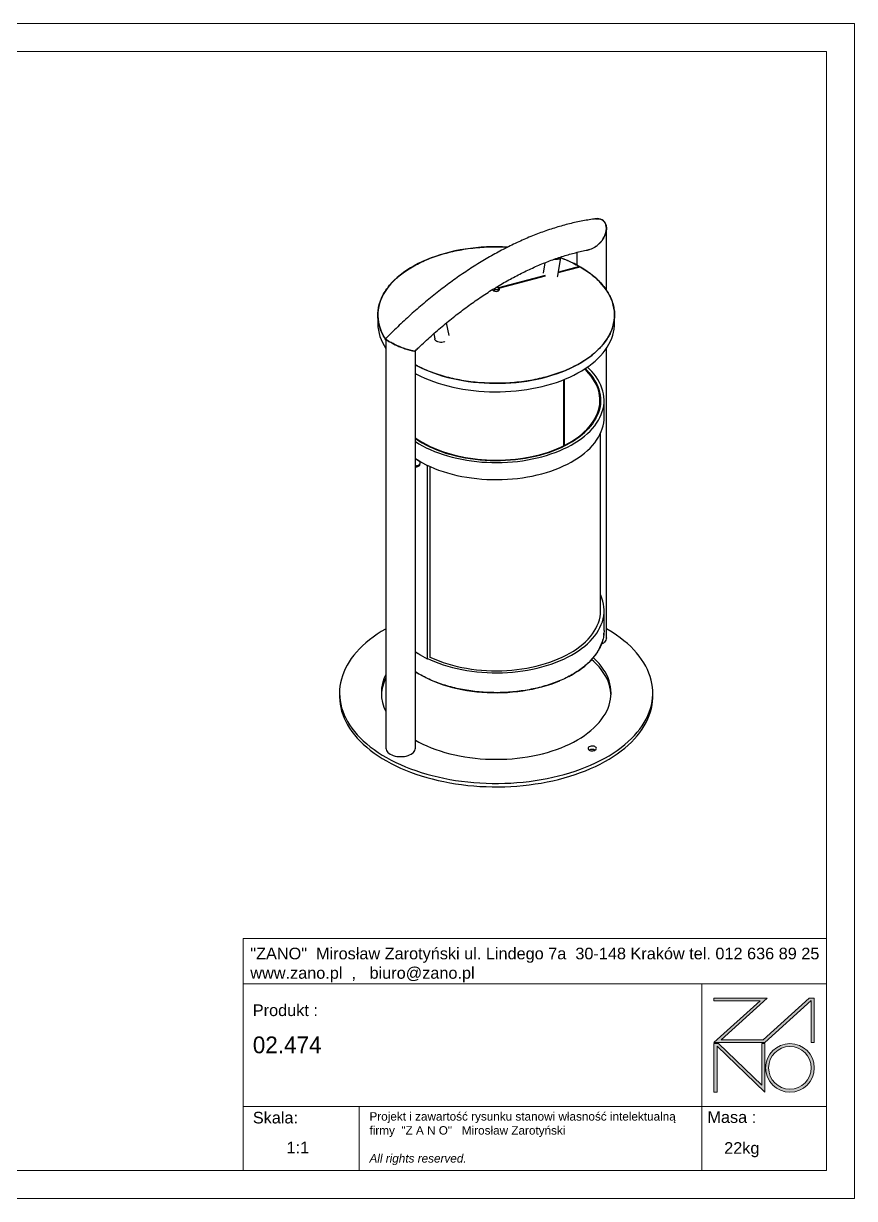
# Model space of a CAD drawing. Header units: millimetres. Extents: x -4332 to 1608, y -2326 to 1874.
# Drawn here: x -1362 to 1608, y -2326 to 1874 of the extents above; entities that cross this region are included whole.
import ezdxf

# ---------------------------------------------------------------- set-up
doc = ezdxf.new("R2010")
doc.units = ezdxf.units.MM
doc.layers.add('tabelka', color=155, linetype='Continuous')

# ---------------------------------------------------------------- blocks, each defined once
blk = doc.blocks.new('zano')
at = {"layer": 'Defpoints', "lineweight": 5}
for points in [[(6270.2, 3716.2), (6270.2, 3707.4), (6434.8, 3707.4), (6270.2, 3558.4), (6452.4, 3558.4), (6617.9, 3708.2), (6617.9, 3558.4), (6628.6, 3558.4), (6628.6, 3716.2), (6610.7, 3716.2), (6446.1, 3567.2), (6295.4, 3567.2), (6459.9, 3716.2), (6270.2, 3716.2), (6270.2, 3707.4)], [(6270.2, 3554.4), (6286.2, 3554.4), (6441.7, 3405.6), (6441.7, 3554.4), (6452.4, 3554.4), (6452.4, 3380.5), (6281, 3544.6), (6281, 3380.5), (6270.2, 3380.5)]]:
    blk.add_hatch(color=251, dxfattribs=at).paths.add_polyline_path(points)
h = blk.add_hatch(color=251, dxfattribs=at)
h.paths.add_polyline_path([(6454.7, 3467.4, 1), (6628.6, 3467.4, 1)])
h.paths.add_polyline_path([(6617.9, 3467.4, -1), (6465.4, 3467.4, -1)], flags=16)
at = {"layer": 'Defpoints', "color": 251, "lineweight": 5}
blk.add_lwpolyline([(6434.8, 3707.4), (6270.2, 3558.4), (6452.4, 3558.4), (6617.9, 3708.2), (6617.9, 3558.4), (6628.6, 3558.4), (6628.6, 3716.2), (6610.7, 3716.2), (6446.1, 3567.2), (6295.4, 3567.2), (6459.9, 3716.2), (6270.2, 3716.2), (6270.2, 3707.4), (6432.1, 3707.4)], dxfattribs=at)
for points in [[(6270.2, 3716.2), (6270.2, 3707.4), (6434.8, 3707.4), (6270.2, 3558.4), (6452.4, 3558.4), (6617.9, 3708.2), (6617.9, 3558.4), (6628.6, 3558.4), (6628.6, 3716.2), (6610.7, 3716.2), (6446.1, 3567.2), (6295.4, 3567.2), (6459.9, 3716.2), (6270.2, 3716.2), (6270.2, 3707.4)], [(6270.2, 3554.4), (6286.2, 3554.4), (6441.7, 3405.6), (6441.7, 3554.4), (6452.4, 3554.4), (6452.4, 3380.5), (6281, 3544.6), (6281, 3380.5), (6270.2, 3380.5)]]:
    blk.add_lwpolyline(points, close=True, dxfattribs=at)
for radius in [87, 76.3]:
    blk.add_circle((6541.7, 3467.4), radius, dxfattribs=at)
blk = doc.blocks.new('TABELA')
at = {"layer": 'tabelka', "lineweight": 5}
for p, q in [((4587.4, 3929.4), (6672.4, 3929.4)), ((4587.4, 3767.6), (4587.4, 3929.4)), ((4587.4, 3929.4), (6672.4, 3929.4)), ((6226.5, 3767.6), (6226.5, 3329)), ((4587.4, 3329), (6672.4, 3329)), ((5001.6, 3329), (5001.6, 3100.4)), ((6226.5, 3329), (6226.5, 3100.4))]:
    blk.add_line(p, q, dxfattribs=at)
blk.add_lwpolyline([(4587.4, 3767.6), (6672.4, 3767.6), (6672.4, 3100.4), (4587.4, 3100.4)], close=True, dxfattribs=at)
blk.add_blockref('zano', (0, 0))
at = {"layer": 'tabelka', "lineweight": 5, "attachment_point": 1}
for s, insert, char_height, width in [('{\\fArial|b0|i0|c238|p34;"ZANO"  Mirosław Zarotyński ul. Lindego 7a  30-148 Kraków tel. 012 636 89 25\\Pwww.zano.pl  ,   biuro@zano.pl}', (4613, 3896.9), 41.595, 2040.38), ('{\\fArial|b0|i0|c238|p34;Produkt : }', (4622, 3694.1), 41.595, 265.273), ('{\\fCentury Gothic|b0|i0|c238|p34;02.474}', (4622, 3579.5), 60, 713.135), ('{\\fArial|b0|i0|c238|p34;Skala: }', (4622, 3310.3), 41.595, 191.675), ('{\\fArial|b0|i0|c238|p34;Masa :}', (6246.7, 3312.2), 41.595, 200.457), ('{\\fArial|b0|i0|c238|p34;1:1}', (4742.5, 3203.5), 41.595, 42.482), ('{\\fArial|b0|i0|c238|p34;22kg}', (6306.7, 3201.8), 41.595, 42.482)]:
    blk.add_mtext(s, dxfattribs=dict(at, insert=insert, char_height=char_height, width=width))
at = {"layer": 'tabelka', "color": 1, "lineweight": 5, "insert": (5038.9, 3308.9), "char_height": 30, "width": 1186.12, "attachment_point": 1}
blk.add_mtext('{\\fArial|b0|i0|c0|p34;Projekt i zawartość rysunku stanowi własność intelektualną firmy \\fArial|b0|i0|c238|p34; "Z A N O"   Mirosław Zarotyński\\fArial|b0|i1|c238|p34;\\P\\PAll rights reserved.}', dxfattribs=at)
blk = doc.blocks.new('izometria')
for p, q in [((721, 921), (721, 1142.1)), ((615.5, 1056.1), (615.5, 1010.8)), ((501, 1019.2), (494.8, 982.4)), ((546.8, 972.2), (558, 1038.2)), ((501.8, 973.1), (334.8, 929.2)), ((336.5, 928.2), (503.6, 972.1)), ((501.5, 971.1), (501.1, 971.4)), ((548.8, 983.9), (626.9, 1004.4)), ((625.1, 1005.4), (549.1, 985.5)), ((651, 989.2), (651, 989.2)), ((652.6, 988.1), (652.6, 988.1)), ((334.8, 929.2), (333.3, 921.4)), ((336.5, 928.2), (334.7, 920.5)), ((335, 921.8), (333.3, 921.4)), ((336.1, 919), (334.7, 920.5)), ((-96.1, 832.1), (-96.1, 801.8)), ((158.8, 759.6), (149.4, 804.2)), ((749.9, 801.8), (749.9, 832.2)), ((103.5, 765), (107.2, 747.4)), ((-67.2, 748), (-67.2, -716)), ((38.3, -716), (38.3, 704.4)), ((721, -321.9), (721, 713)), ((569.1, 365.4), (569.1, 601.6)), ((569.9, 601.9), (569.9, 365.8)), ((570.1, 602), (570.1, 365.9)), ((712.6, 466.5), (712.6, 527.5)), ((700.1, -224), (700.1, 410.4)), ((50.6, 311.1), (38.3, 318.2)), ((38.3, 318.2), (80.6, 293.8)), ((48.9, 295.9), (50.6, 296.9)), ((48.9, 295.9), (48.9, 291.8)), ((50.6, 292.8), (50.6, 296.9)), ((55.8, 299.9), (55.8, 304)), ((80.6, 293.8), (81.8, 294.6)), ((48.9, 291.8), (50.6, 292.8)), ((80.6, 293.8), (80.6, -397)), ((89.4, 291.1), (89.4, -391.6)), ((712.6, -295.1), (712.6, -224)), ((711.2, -313.7), (712.2, -305.3)), ((38.3, -372.6), (80.6, -397)), ((80.6, -397), (81.8, -396.2)), ((-233, -518.9), (-233, -531.1)), ((886.8, -531.1), (886.8, -518.9))]:
    blk.add_line(p, q)
at = {"flags": 128}
for points in [[(368.4, 1075.3), (349.7, 1076.1), (330.5, 1076.4), (311.3, 1076.3), (292.1, 1075.6), (272.9, 1074.5), (253.9, 1072.8), (235, 1070.6), (216.4, 1068), (197.9, 1064.8), (179.7, 1061.2), (161.8, 1057.1), (144.3, 1052.5), (127.1, 1047.5), (110.4, 1042), (94.1, 1036.1), (78.3, 1029.8), (63, 1023.1), (48.2, 1016), (34, 1008.5), (20.4, 1000.6), (7.5, 992.4), (-4.8, 983.8), (-16.4, 974.9), (-27.3, 965.8), (-37.4, 956.4), (-46.8, 946.7), (-55.4, 936.7), (-63.3, 926.6), (-70.3, 916.3), (-76.5, 905.7), (-81.9, 895.1), (-86.4, 884.3), (-90.1, 873.4), (-92.9, 862.4), (-94.8, 851.3), (-95.9, 840.2), (-96.1, 829.1), (-95.4, 818), (-93.8, 807), (-91.4, 795.9), (-88.1, 785), (-84, 774.2), (-79, 763.4), (-73.1, 752.9), (-67.2, 743.5)], [(558, 1039.6), (557.9, 1037.6), (556.8, 1035.6), (554.9, 1033.9), (552.2, 1032.4), (548.8, 1031.3), (544.9, 1030.6), (540.5, 1030.3), (535.8, 1030.4), (532.4, 1030.7)], [(38.3, 653.7), (41.9, 651.8), (56.4, 644.5), (71.5, 637.6), (87.1, 631.1), (103.1, 625), (119.7, 619.3), (136.7, 614.1), (154.1, 609.4), (171.8, 605.1), (189.9, 601.2), (208.2, 597.9), (226.8, 595), (245.6, 592.6), (264.5, 590.7), (283.6, 589.3), (302.8, 588.4), (322, 588.1), (341.3, 588.2), (360.5, 588.8), (379.6, 590), (398.7, 591.6), (417.5, 593.7), (436.2, 596.3), (454.7, 599.5), (472.9, 603.1), (490.8, 607.1), (508.4, 611.7), (525.6, 616.7), (542.3, 622.1), (558.7, 628), (574.5, 634.3), (589.9, 641), (604.6, 648.1), (618.9, 655.5), (632.5, 663.4), (645.5, 671.6), (657.8, 680.1), (669.4, 689), (680.4, 698.1), (690.6, 707.5), (700, 717.2), (708.7, 727.1), (716.6, 737.2), (723.7, 747.6), (729.9, 758.1), (735.3, 768.7), (739.9, 779.5), (743.7, 790.4), (746.5, 801.4), (748.5, 812.4), (749.6, 823.5), (749.9, 834.6), (749.3, 845.7), (747.8, 856.8), (745.4, 867.8), (742.2, 878.8), (738.1, 889.6), (733.1, 900.4), (727.3, 911), (720.7, 921.4), (713.3, 931.6), (705.1, 941.7), (696, 951.5), (686.3, 961.1), (675.8, 970.4), (664.5, 979.4), (652.6, 988.1)], [(314.5, 923.8), (314.5, 923.5), (315.5, 920.8), (318.1, 918.6), (322, 917.1), (326.6, 916.5), (331.2, 916.9), (335.2, 918.4), (338.1, 920.5), (339.3, 923.1), (338.8, 925.8), (336.5, 928.2), (336.5, 928.2)], [(38.3, 623.2), (41.9, 621.3), (56.4, 614), (71.5, 607.1), (87.1, 600.6), (103.1, 594.5), (119.7, 588.9), (136.7, 583.6), (154.1, 578.9), (171.8, 574.6), (189.9, 570.7), (208.2, 567.4), (226.8, 564.5), (245.6, 562.1), (264.5, 560.2), (283.6, 558.8), (302.8, 558), (322, 557.6), (341.3, 557.7), (360.5, 558.3), (379.6, 559.5), (398.7, 561.1), (417.5, 563.2), (436.2, 565.9), (454.7, 569), (472.9, 572.6), (490.8, 576.6), (508.4, 581.2), (525.6, 586.2), (542.3, 591.6), (558.7, 597.5), (574.5, 603.8), (589.9, 610.5), (604.6, 617.6), (618.9, 625.1), (632.5, 632.9), (645.5, 641.1), (657.8, 649.6), (669.4, 658.5), (680.4, 667.6), (690.6, 677), (700, 686.7), (708.7, 696.6), (716.6, 706.8), (723.7, 717.1), (729.9, 727.6), (735.3, 738.3), (739.9, 749), (743.7, 759.9), (746.5, 770.9), (748.5, 782), (749.6, 793.1), (749.9, 801.8)], [(143.2, 737), (141.7, 736.4), (137, 735.1), (132.2, 734.4), (127.4, 734.3), (122.8, 734.8), (118.5, 736), (114.8, 737.7), (111.7, 739.9), (109.3, 742.6), (107.7, 745.7), (107.2, 747.4)], [(38.3, 379.8), (50.2, 372.3), (63.3, 364.9), (77, 357.9), (91.3, 351.2), (106, 344.9), (121.3, 339.1), (137.1, 333.7), (153.2, 328.7), (169.8, 324.1), (186.7, 320), (204, 316.4), (221.5, 313.3), (239.2, 310.6), (257.2, 308.5), (275.3, 306.8), (293.5, 305.7), (311.8, 305), (330.2, 304.8), (348.5, 305.2), (366.8, 306), (385, 307.4), (403, 309.2), (420.9, 311.5), (438.6, 314.4), (456, 317.7), (473.1, 321.4), (489.9, 325.7), (506.4, 330.4), (522.4, 335.5), (538, 341.1), (553.1, 347.1), (567.7, 353.5), (581.7, 360.3), (595.2, 367.5), (608.1, 375.1), (620.3, 383), (631.9, 391.2), (642.7, 399.7), (652.9, 408.5), (662.3, 417.6), (671, 426.9), (678.9, 436.5), (686, 446.2), (692.3, 456.2), (697.7, 466.3), (702.3, 476.5), (706.1, 486.9), (709, 497.3), (711.1, 507.9), (712.3, 518.4), (712.6, 529), (712, 539.6), (710.6, 550.1), (708.3, 560.6), (705.1, 571.1), (701.1, 581.4), (696.2, 591.6), (690.5, 601.7), (684, 611.6), (676.7, 621.3), (668.6, 630.8), (659.7, 640), (653.1, 646.3)], [(644.6, 640.5), (649.8, 635.5), (658.5, 626.4), (666.5, 616.9), (673.6, 607.3), (679.9, 597.5), (685.4, 587.5), (690, 577.3), (693.8, 567.1), (696.7, 556.7), (698.7, 546.3), (699.9, 535.8), (700.1, 525.4), (699.5, 514.9), (698, 504.4), (695.6, 494), (692.4, 483.7), (688.3, 473.5), (683.3, 463.4), (677.5, 453.5), (670.8, 443.8), (663.4, 434.2), (655.1, 424.9), (646.1, 415.8), (636.3, 406.9), (625.8, 398.4), (614.5, 390.2), (602.6, 382.2), (590.1, 374.7), (576.9, 367.5), (563.1, 360.6), (548.8, 354.2), (533.9, 348.2), (518.6, 342.6), (502.7, 337.4), (486.5, 332.7), (469.9, 328.5), (453, 324.7), (435.8, 321.4), (418.3, 318.6), (400.6, 316.2), (382.7, 314.4), (364.7, 313.1), (346.6, 312.3), (328.4, 312), (310.2, 312.2), (292.1, 312.9), (274.1, 314.2), (256.2, 315.9), (238.4, 318.1), (220.9, 320.9), (203.6, 324.1), (186.6, 327.8), (170, 332), (153.7, 336.6), (137.8, 341.7), (122.4, 347.2), (107.5, 353.2), (93, 359.5), (79.2, 366.3), (65.9, 373.5), (53.2, 381), (41.2, 388.8), (38.3, 390.8)], [(38.3, 390.8), (50.1, 382.9), (62.6, 375.3), (75.8, 368.1), (89.5, 361.2), (103.8, 354.7), (118.6, 348.7), (133.9, 343), (149.7, 337.8), (165.9, 333.1), (182.5, 328.8), (199.4, 325), (216.6, 321.6), (234.1, 318.8), (251.8, 316.4), (269.7, 314.5), (287.7, 313.2), (305.8, 312.3), (324, 312), (342.1, 312.2), (360.3, 312.9), (378.3, 314.1), (396.2, 315.8), (414, 318), (431.6, 320.7), (448.9, 323.8), (465.9, 327.5), (482.6, 331.6), (498.9, 336.3), (514.8, 341.3), (530.3, 346.8), (545.3, 352.7), (559.8, 359.1), (573.7, 365.8), (587, 372.9), (599.7, 380.4), (611.8, 388.3), (623.2, 396.4), (633.9, 404.9), (643.9, 413.7), (653.1, 422.7), (661.5, 432), (669.2, 441.5), (676, 451.2), (682, 461.1), (687.2, 471.2), (691.5, 481.4), (695, 491.7), (697.5, 502.1), (699.2, 512.5), (700.1, 523), (700, 533.5), (699, 544), (697.2, 554.4), (694.5, 564.8), (690.9, 575), (686.5, 585.2), (681.2, 595.2), (675.1, 605.1), (668.1, 614.8), (660.3, 624.3), (651.8, 633.5), (644.6, 640.5)], [(38.3, 393.1), (40.2, 391.8), (52, 383.9), (64.4, 376.3), (77.4, 369.1), (91.1, 362.3), (105.3, 355.9), (120, 349.9), (135.2, 344.3), (150.9, 339.1), (167, 334.4), (183.4, 330.1), (200.3, 326.3), (217.4, 323), (234.7, 320.2), (252.3, 317.8), (270.1, 316), (288, 314.6), (306, 313.8), (324, 313.4), (342, 313.6), (360, 314.3), (378, 315.5), (395.8, 317.2), (413.4, 319.4), (430.9, 322), (448.1, 325.2), (465, 328.8), (481.6, 333), (497.8, 337.5), (513.6, 342.6), (528.9, 348), (543.8, 353.9), (558.2, 360.2), (572, 366.9), (585.3, 374), (597.9, 381.4), (609.9, 389.2), (621.2, 397.3), (631.8, 405.7), (641.7, 414.5), (650.9, 423.4), (659.3, 432.7), (666.9, 442.1), (673.7, 451.8), (679.6, 461.6), (684.8, 471.6), (689.1, 481.7), (692.5, 491.9), (695.1, 502.2), (696.8, 512.6), (697.6, 523), (697.5, 533.4), (696.6, 543.8), (694.7, 554.2), (692.1, 564.5), (688.5, 574.7), (684.1, 584.8), (678.8, 594.8), (672.7, 604.6), (665.8, 614.2), (658.1, 623.6), (649.6, 632.8), (642.9, 639.4)], [(38.3, 318.8), (50.2, 311.4), (63.3, 304), (77, 296.9), (91.3, 290.2), (106, 284), (121.3, 278.1), (137.1, 272.7), (153.2, 267.7), (169.8, 263.2), (186.7, 259.1), (204, 255.5), (221.5, 252.3), (239.2, 249.7), (257.2, 247.5), (275.3, 245.9), (293.5, 244.7), (311.8, 244), (330.2, 243.9), (348.5, 244.2), (366.8, 245.1), (385, 246.4), (403, 248.2), (420.9, 250.6), (438.6, 253.4), (456, 256.7), (473.1, 260.5), (489.9, 264.7), (506.4, 269.4), (522.4, 274.6), (538, 280.2), (553.1, 286.2), (567.7, 292.6), (581.7, 299.4), (595.2, 306.6), (608.1, 314.1), (620.3, 322), (631.9, 330.2), (642.7, 338.7), (652.9, 347.5), (662.3, 356.6), (671, 366), (678.9, 375.5), (686, 385.3), (692.3, 395.2), (697.7, 405.3), (702.3, 415.6), (706.1, 425.9), (709, 436.4), (711.1, 446.9), (712.3, 457.5), (712.6, 466.5)], [(81.8, -395.9), (91.8, -400.5), (106.6, -406.7), (121.9, -412.6), (137.7, -418), (153.9, -422.9), (170.4, -427.5), (187.4, -431.5), (204.6, -435.1), (222.1, -438.2), (239.9, -440.9), (257.9, -443), (276, -444.7), (294.2, -445.8), (312.5, -446.5), (330.9, -446.6), (349.2, -446.2), (367.5, -445.4), (385.7, -444), (403.7, -442.1), (421.6, -439.8), (439.3, -436.9), (456.7, -433.6), (473.8, -429.8), (490.6, -425.6), (507, -420.8), (523, -415.7), (538.6, -410.1), (553.7, -404.1), (568.2, -397.6), (582.3, -390.8), (595.7, -383.6), (608.6, -376.1), (620.8, -368.2), (632.3, -359.9), (643.2, -351.4), (653.3, -342.6), (662.7, -333.5), (671.3, -324.1), (679.2, -314.6), (686.3, -304.8), (692.5, -294.8), (697.9, -284.7), (702.5, -274.5), (706.3, -264.1), (709.1, -253.7), (711.1, -243.1), (712.3, -232.6), (712.6, -222), (712, -211.4), (710.5, -200.9), (708.2, -190.4), (705, -179.9), (700.9, -169.6), (700.1, -167.9)], [(89.4, -390.2), (93.2, -392), (107.7, -398.3), (122.6, -404.3), (138, -409.8), (153.9, -414.9), (170.2, -419.5), (186.9, -423.7), (203.9, -427.4), (221.2, -430.6), (238.7, -433.3), (256.4, -435.6), (274.4, -437.3), (292.4, -438.5), (310.5, -439.2), (328.7, -439.4), (346.8, -439.1), (364.9, -438.3), (382.9, -437), (400.8, -435.2), (418.5, -432.8), (436, -430), (453.3, -426.7), (470.2, -422.9), (486.8, -418.7), (503, -413.9), (518.8, -408.8), (534.2, -403.2), (549, -397.1), (563.3, -390.7), (577.1, -383.8), (590.3, -376.6), (602.8, -369), (614.7, -361.1), (625.9, -352.9), (636.5, -344.3), (646.2, -335.5), (655.3, -326.4), (663.5, -317.1), (670.9, -307.5), (677.6, -297.7), (683.4, -287.8), (688.3, -277.7), (692.4, -267.5), (695.7, -257.2), (698, -246.8), (699.5, -236.3), (700.1, -225.9), (700.1, -224)], [(-67.2, -289.3), (-69, -290.4), (-84.3, -299.6), (-99, -309.1), (-113, -319), (-126.4, -329.2), (-139, -339.7), (-150.9, -350.4), (-162.1, -361.5), (-172.5, -372.7), (-182.1, -384.2), (-190.9, -396), (-198.9, -407.9), (-206.1, -419.9), (-212.4, -432.2), (-218, -444.5), (-222.6, -457), (-226.4, -469.6), (-229.4, -482.3), (-231.4, -495), (-232.6, -507.7), (-233, -520.5), (-232.4, -533.3), (-231, -546), (-228.7, -558.7), (-225.6, -571.4), (-221.5, -583.9), (-216.7, -596.4), (-210.9, -608.7), (-204.4, -620.9), (-197, -632.9), (-188.8, -644.8), (-179.7, -656.5), (-169.9, -667.9), (-159.3, -679.1), (-148, -690.1), (-135.9, -700.8), (-123.1, -711.2), (-109.6, -721.3), (-95.4, -731.1), (-80.6, -740.6), (-65.1, -749.7), (-49, -758.5), (-32.3, -766.8), (-15, -774.8), (2.7, -782.4), (21, -789.6), (39.8, -796.4), (59, -802.7), (78.6, -808.6), (98.7, -814), (119, -819), (139.7, -823.5), (160.7, -827.6), (182, -831.1), (203.5, -834.2), (225.1, -836.7), (247, -838.8), (268.9, -840.4), (291, -841.5), (313.1, -842), (335.2, -842.1), (357.3, -841.6), (379.4, -840.7), (401.3, -839.2), (423.2, -837.3), (444.9, -834.9), (466.4, -831.9), (487.8, -828.5), (508.8, -824.6), (529.6, -820.2), (550.1, -815.3), (570.2, -810), (589.9, -804.2), (609.2, -798), (628.1, -791.4), (646.5, -784.3), (664.4, -776.8), (681.8, -768.9), (698.6, -760.6), (714.9, -751.9), (730.5, -742.9), (745.5, -733.5), (759.9, -723.8), (773.6, -713.8), (786.6, -703.4), (798.8, -692.8), (810.4, -681.9), (821.1, -670.7), (831.1, -659.3), (840.4, -647.7), (848.8, -635.9), (856.4, -623.9), (863.2, -611.8), (869.1, -599.5), (874.2, -587), (878.4, -574.5), (881.8, -561.9), (884.3, -549.2), (885.9, -536.5), (886.7, -523.7), (886.6, -510.9), (885.6, -498.2), (883.8, -485.4), (881, -472.8), (877.4, -460.2), (873, -447.7), (867.7, -435.3), (861.5, -423), (854.6, -410.9), (846.8, -398.9), (838.1, -387.2), (828.7, -375.6), (818.5, -364.3), (807.6, -353.2), (795.8, -342.3), (783.4, -331.8), (770.2, -321.5), (756.4, -311.6), (741.8, -301.9), (726.7, -292.6), (721, -289.3)], [(587.3, -459.3), (595.7, -454.7), (608.6, -447.2), (620.8, -439.3), (632.3, -431), (643.2, -422.5), (653.3, -413.7), (662.7, -404.6), (671.3, -395.3), (679.2, -385.7), (686.3, -375.9), (692.5, -366), (697.9, -355.8), (702.5, -345.6), (706.3, -335.2), (708.8, -326.3)], [(721, -321.9), (720.5, -325.8), (719.2, -329.7), (717, -333.5), (713.9, -337.1), (710.1, -340.4), (705.5, -343.4), (703.1, -344.7)], [(38.3, -371.7), (50.7, -379.4), (54.2, -381.4)], [(38.3, -687.5), (50.3, -694.1), (64.6, -701.3), (79.5, -708.1), (94.9, -714.4), (110.8, -720.4), (127.1, -726), (143.9, -731.1), (161.1, -735.7), (178.6, -739.9), (196.4, -743.6), (214.5, -746.9), (232.9, -749.6), (251.4, -751.9), (270.2, -753.7), (289, -754.9), (307.9, -755.7), (326.9, -755.9), (345.9, -755.7), (364.8, -754.9), (383.6, -753.7), (402.3, -751.9), (420.9, -749.6), (439.3, -746.9), (457.4, -743.6), (475.2, -739.9), (492.7, -735.7), (509.9, -731.1), (526.7, -726), (543, -720.4), (558.9, -714.4), (574.3, -708.1), (589.2, -701.3), (603.5, -694.1), (617.2, -686.5), (630.3, -678.6), (642.8, -670.3), (654.5, -661.7), (665.6, -652.9), (676, -643.7), (685.6, -634.2), (694.4, -624.6), (702.5, -614.6), (709.7, -604.5), (716.2, -594.2), (721.8, -583.8), (726.6, -573.2), (730.5, -562.5), (733.5, -551.7), (735.7, -540.8), (737, -529.9), (737.5, -518.9), (737, -508), (735.7, -497), (733.5, -486.2), (730.5, -475.4), (726.6, -464.6), (721.8, -454), (716.2, -443.6), (709.7, -433.3), (702.5, -423.2), (694.4, -413.3), (685.6, -403.6), (676, -394.1), (673.9, -392.2)], [(737.3, -525), (737, -520.2), (735.7, -509.2), (733.5, -498.4), (730.5, -487.5), (726.6, -476.8), (721.8, -466.2), (716.2, -455.8), (709.7, -445.5), (702.5, -435.4), (694.4, -425.5), (685.6, -415.8), (676, -406.3), (667.8, -399)], [(38.3, -442.8), (50.7, -450.5), (63.8, -457.9), (77.5, -464.9), (91.8, -471.6), (106.6, -477.8), (121.9, -483.7), (137.7, -489.1), (153.9, -494.1), (170.4, -498.6), (187.4, -502.6), (204.6, -506.2), (222.1, -509.4), (239.9, -512), (257.9, -514.1), (276, -515.8), (294.2, -516.9), (312.5, -517.6), (330.9, -517.7), (349.2, -517.3), (367.5, -516.5), (385.7, -515.1), (403.7, -513.3), (421.6, -510.9), (439.3, -508.1), (456.7, -504.7), (473.8, -500.9), (490.6, -496.7), (507, -492), (523, -486.8), (538.6, -481.2), (553.7, -475.2), (554.4, -474.8)], [(-233, -531.1), (-233, -532.7), (-232.4, -545.5), (-231, -558.2), (-228.7, -570.9), (-225.6, -583.6), (-221.5, -596.1), (-216.7, -608.6), (-210.9, -620.9), (-204.4, -633.1), (-197, -645.1), (-188.8, -657), (-179.7, -668.7), (-169.9, -680.1), (-159.3, -691.3), (-148, -702.3), (-135.9, -713), (-123.1, -723.4), (-109.6, -733.5), (-95.4, -743.3), (-80.6, -752.8), (-65.1, -761.9), (-49, -770.6), (-32.3, -779), (-15, -787), (2.7, -794.6), (21, -801.8), (39.8, -808.6), (59, -814.9), (78.6, -820.8), (98.7, -826.2), (119, -831.2), (139.7, -835.7), (160.7, -839.7), (182, -843.3), (203.5, -846.4), (225.1, -848.9), (247, -851), (268.9, -852.6), (291, -853.6), (313.1, -854.2), (335.2, -854.3), (357.3, -853.8), (379.4, -852.9), (401.3, -851.4), (423.2, -849.5), (444.9, -847), (466.4, -844.1), (487.8, -840.7), (508.8, -836.8), (529.6, -832.4), (550.1, -827.5), (570.2, -822.2), (589.9, -816.4), (609.2, -810.2), (628.1, -803.5), (646.5, -796.5), (664.4, -789), (681.8, -781.1), (698.6, -772.8), (714.9, -764.1), (730.5, -755.1), (745.5, -745.7), (759.9, -736), (773.6, -726), (786.6, -715.6), (798.8, -705), (810.4, -694.1), (821.1, -682.9), (831.1, -671.5), (840.4, -659.9), (848.8, -648.1), (856.4, -636.1), (863.2, -624), (869.1, -611.7), (874.2, -599.2), (878.4, -586.7), (881.8, -574.1), (884.3, -561.4), (885.9, -548.7), (886.7, -535.9), (886.8, -531.1)], [(659.4, -710.9), (657.1, -712.6), (655.7, -714.6), (655.1, -716.7), (655.4, -718.9), (656.7, -720.9), (658.8, -722.7), (661.6, -724.1), (664.9, -725.1), (668.6, -725.6), (672.3, -725.5), (675.9, -724.9), (679.1, -723.8), (681.8, -722.3), (683.7, -720.4), (684.7, -718.3), (684.9, -716.2), (684, -714.1), (682.3, -712.1), (679.9, -710.5), (676.8, -709.3), (673.3, -708.6), (669.5, -708.4), (665.8, -708.7), (662.4, -709.6), (659.4, -710.9)], [(-67.2, -716), (-66.8, -719.9), (-65.4, -723.8), (-63.2, -727.6), (-60.1, -731.2), (-56.3, -734.5), (-51.8, -737.5)], [(-51.8, -737.5), (-46.6, -740.1), (-40.8, -742.3), (-34.6, -744.1), (-28.1, -745.4), (-21.3, -746.2), (-14.5, -746.4), (-7.6, -746.2), (-0.8, -745.4), (5.7, -744.1), (11.9, -742.3), (17.7, -740.1), (22.8, -737.5), (27.4, -734.5), (31.2, -731.2), (34.3, -727.6), (36.5, -723.8), (37.8, -719.9), (38.3, -716)]]:
    blk.add_lwpolyline(points, dxfattribs=at)
for centre, radius, start, end in [((405, 623.3), 440.9, 56.0903, 69.7272), ((540.9, 973.3), 6.04, 313.4396, 349.1229), ((61.8, 804.2), 158, 180.8665, 215.2322), ((37.3, 317.6), 24.6, 272.4049, 298.1804), ((48, 304), 7.61, 290.7834, 69.2166), ((47, 300.8), 8.76, 294.3747, 354.3052), ((37.3, 313.5), 24.6, 272.4049, 298.1804), ((60.2, -518.9), 143.7, 152.4467, 207.5533), ((63.7, -532.5), 147.4, 152.6104, 177.1015), ((670, -743.2), 22.7, 62.2934, 117.712)]:
    blk.add_arc(centre, radius, start, end)
for centre, major_axis, ratio, start_param, end_param in [((668.2, 1120.7), (41.6, 48.7), 0.66607, 0.122424, 0.661331), ((668.2, 1120.7), (41.6, 48.7), 0.66607, 4.298495, 6.40561), ((-14.5, 726.6), (52.7, -21.9), 0.147297, 3.056539, 6.254658)]:
    blk.add_ellipse(centre, major_axis=major_axis, ratio=ratio, start_param=start_param, end_param=end_param)
for points, knots in [([(681.8, 1175.9), (682.5, 1176), (686, 1176.7), (692.1, 1176.4), (699.3, 1174.9), (705.6, 1172.1), (710.6, 1168.3), (714.7, 1163.6), (717.7, 1158.3), (719.8, 1152.2), (720.9, 1145.4), (720.9, 1137.9), (719.7, 1129.5), (717.2, 1120.6), (713, 1111), (707.3, 1101.3), (699.8, 1091.6), (690.6, 1082.5), (680.9, 1075.1), (671.1, 1069.8), (663.1, 1066.5), (658.1, 1065.6), (656.3, 1065.2)], [0, 0, 0, 0, 0.013348, 0.062005, 0.112488, 0.155213, 0.199345, 0.239621, 0.280963, 0.323355, 0.366718, 0.414697, 0.463702, 0.519875, 0.577262, 0.642509, 0.709336, 0.780563, 0.853984, 0.910025, 0.967547, 1, 1, 1, 1]), ([(681.8, 1176), (680.2, 1175.8), (671, 1174.6), (653.9, 1171.9), (630.4, 1167.7), (606.8, 1162.7), (583, 1156.9), (559.1, 1150.5), (535.1, 1143.3), (510.9, 1135.4), (486.7, 1126.8), (462.4, 1117.5), (438, 1107.5), (413.6, 1096.8), (389.2, 1085.4), (364.7, 1073.3), (340.2, 1060.6), (315.7, 1047.2), (291.3, 1033.2), (266.9, 1018.5), (242.5, 1003.2), (218.1, 987.2), (193.9, 970.7), (169.7, 953.5), (145.6, 935.7), (121.6, 917.4), (97.8, 898.5), (74, 879), (50.5, 858.9), (27, 838.4), (3.7, 817.2), (-19.3, 795.6), (-42.2, 773.4), (-58, 757.8), (-66.1, 749.5), (-66.6, 749)], [0, 0, 0, 0, 0.006331, 0.038091, 0.069879, 0.10171, 0.13358, 0.165483, 0.197415, 0.229372, 0.26135, 0.293346, 0.325356, 0.357377, 0.389406, 0.421441, 0.45348, 0.48552, 0.51756, 0.549598, 0.581633, 0.613664, 0.64569, 0.677711, 0.709726, 0.741735, 0.773737, 0.805733, 0.837722, 0.869704, 0.90168, 0.933649, 0.965611, 0.997568, 1, 1, 1, 1]), ([(-67.2, 743.9), (-70, 748.2), (-76.8, 758.4), (-84.8, 775.1), (-91.3, 793.9), (-95.2, 812.9), (-96.6, 832.1), (-95.3, 851.2), (-91.4, 870.3), (-85, 889.1), (-76, 907.5), (-64.5, 925.5), (-50.6, 943), (-34.4, 959.7), (-16, 975.7), (4.5, 990.7), (27, 1004.8), (51.4, 1017.9), (77.4, 1029.8), (105, 1040.5), (134, 1049.9), (164.1, 1057.9), (195.3, 1064.6), (227.2, 1069.8), (259.8, 1073.6), (292.8, 1075.9), (325.9, 1076.6), (351.3, 1076.3), (365.4, 1075.3), (368.5, 1075.1)], [0, 0, 0, 0, 0.0272886, 0.0657577, 0.1042266, 0.1426957, 0.1811646, 0.2196336, 0.2581028, 0.2965716, 0.3350407, 0.3735097, 0.4119786, 0.4504478, 0.4889166, 0.5273858, 0.5658548, 0.6043237, 0.6427929, 0.6812617, 0.7197309, 0.7581998, 0.7966688, 0.835138, 0.8736068, 0.9120759, 0.9505449, 0.9890138, 1, 1, 1, 1]), ([(38.1, 704.2), (42.2, 708.3), (53.6, 719.4), (72.5, 737.1), (94.6, 757.3), (116.9, 776.9), (139.3, 796), (161.7, 814.5), (184.3, 832.4), (206.9, 849.8), (229.6, 866.6), (252.3, 882.8), (275.1, 898.4), (297.9, 913.4), (320.7, 927.7), (343.4, 941.4), (366.2, 954.5), (388.9, 967), (411.6, 978.8), (434.2, 989.9), (456.7, 1000.4), (479.1, 1010.3), (501.4, 1019.4), (523.6, 1027.9), (545.7, 1035.8), (567.6, 1042.9), (589.4, 1049.4), (611, 1055.2), (632.4, 1060.2), (647.5, 1063.5), (655.4, 1064.9), (656.3, 1065.1)], [0, 0, 0, 0, 0.020683, 0.05686, 0.093028, 0.129188, 0.165339, 0.20148, 0.237612, 0.273734, 0.309847, 0.345951, 0.382046, 0.418132, 0.454209, 0.490279, 0.526342, 0.5624, 0.598452, 0.634501, 0.670549, 0.706597, 0.742647, 0.778702, 0.814766, 0.85084, 0.886931, 0.923041, 0.959176, 0.995343, 1, 1, 1, 1]), ([(557.7, 1036.7), (563.4, 1034.6), (578.3, 1029), (601, 1018.6), (617.1, 1009.8), (625.1, 1005.4)], [0, 0, 0, 0, 0.233424, 0.616712, 1, 1, 1, 1]), ([(626.9, 1004.4), (634.5, 999.8), (649.8, 990.5), (670.1, 975.4), (688.5, 959.4), (704.7, 942.6), (718.5, 925.2), (729.9, 907.2), (738.9, 888.7), (745.3, 869.9), (749.1, 850.9), (750.3, 831.7), (749, 812.5), (745, 793.5), (738.4, 774.7), (729.4, 756.3), (717.8, 738.3), (703.8, 720.9), (687.6, 704.2), (669.1, 688.2), (648.5, 673.2), (625.9, 659.1), (601.4, 646.1), (575.3, 634.3), (547.7, 623.7), (518.7, 614.3), (488.5, 606.3), (457.3, 599.7), (425.4, 594.5), (392.8, 590.8), (359.8, 588.5), (326.6, 587.8), (293.4, 588.6), (260.4, 590.8), (227.8, 594.6), (195.9, 599.8), (164.7, 606.4), (134.5, 614.5), (105.5, 623.8), (78, 634.5), (55.5, 644.6), (42.9, 651.5), (38.3, 654)], [0, 0, 0, 0, 0.025273, 0.050546, 0.075818, 0.101092, 0.126364, 0.151637, 0.17691, 0.202183, 0.227456, 0.252729, 0.278002, 0.303275, 0.328548, 0.353821, 0.379093, 0.404366, 0.429639, 0.454912, 0.480185, 0.505458, 0.530731, 0.556004, 0.581276, 0.606549, 0.631822, 0.657095, 0.682368, 0.707641, 0.732914, 0.758187, 0.78346, 0.808733, 0.834005, 0.859278, 0.884551, 0.909824, 0.935097, 0.96037, 0.985643, 1, 1, 1, 1]), ([(334.8, 929.2), (333.4, 929.8), (330.8, 930.8), (327.6, 930.8), (326, 930.8)], [0, 0, 0, 0, 0.50265, 1, 1, 1, 1]), ([(333.3, 921.4), (332.2, 921.8), (330.1, 922.6), (326.1, 922.8), (322.3, 922.2), (319.2, 920.9), (318.1, 919.6), (317.6, 919)], [0, 0, 0, 0, 0.203972, 0.407989, 0.612046, 0.816141, 1, 1, 1, 1]), ([(37.9, 704.4), (37.9, 704.2), (37.5, 703.7), (35.5, 703.3), (31.8, 703.4), (26.3, 704.3), (19, 706), (10.1, 708.6), (0.5, 711.8), (-9.2, 715.4), (-17.9, 718.9), (-26.3, 722.6), (-34.2, 726.2), (-41.8, 730), (-48.5, 733.5), (-54.2, 736.9), (-58.8, 739.7), (-62.3, 742.3), (-65, 744.6), (-66.6, 746.4), (-67.3, 748), (-66.8, 748.6), (-66.6, 748.9)], [0, 0, 0, 0, 0.018615, 0.07446, 0.131489, 0.196899, 0.263927, 0.33445, 0.407241, 0.462016, 0.518259, 0.564425, 0.611853, 0.658069, 0.705979, 0.747112, 0.789529, 0.82937, 0.870226, 0.912995, 0.956724, 1, 1, 1, 1]), ([(712.6, -295), (712.3, -300.7), (711.9, -312.2), (708.3, -329.4), (702.6, -346.5), (694.4, -363.4), (684, -379.8), (671.4, -395.7), (656.7, -411), (639.9, -425.5), (621.3, -439.3), (607.4, -447.8), (600.5, -452)], [0, 0, 0, 0, 0.097486, 0.197766, 0.298045, 0.398324, 0.498604, 0.598883, 0.699163, 0.799441, 0.899721, 1, 1, 1, 1]), ([(598.7, -453), (591.4, -457), (576.8, -465), (552.8, -475.8), (527.6, -485.5), (501.2, -493.9), (473.6, -501.2), (445.2, -507.2), (416, -511.9), (386.3, -515.3), (356.2, -517.3), (326, -517.9), (295.7, -517.2), (265.6, -515.1), (235.9, -511.7), (206.8, -506.9), (178.4, -500.8), (150.9, -493.5), (124.6, -484.9), (99.4, -475.2), (75.7, -464.3), (55.2, -453.5), (43.4, -445.9), (38.3, -442.6)], [0, 0, 0, 0, 0.048187, 0.096373, 0.14456, 0.192747, 0.240934, 0.28912, 0.337307, 0.385494, 0.433681, 0.481867, 0.530054, 0.578241, 0.626427, 0.674614, 0.722801, 0.770987, 0.819174, 0.867361, 0.915548, 0.963734, 1, 1, 1, 1])]:
    blk.add_open_spline(points, degree=3, knots=knots)

msp = doc.modelspace()

# ---------------------------------------------------------------- linework, layer by layer
at = {"layer": 'tabelka', "lineweight": 5}
for points in [[(-4332.46, 1874.26), (1607.54, 1874.26), (1607.54, -2325.74), (-4332.46, -2325.74)], [(-4232.46, 1774.26), (1507.54, 1774.26), (1507.54, -2225.74), (-4232.46, -2225.74)]]:
    msp.add_lwpolyline(points, close=True, dxfattribs=at)

# ---------------------------------------------------------------- block references
for name, p in [('izometria', (0, 0)), ('TABELA', (-5164.84, -5326.14))]:
    msp.add_blockref(name, p)

doc.saveas('drawing.dxf')
